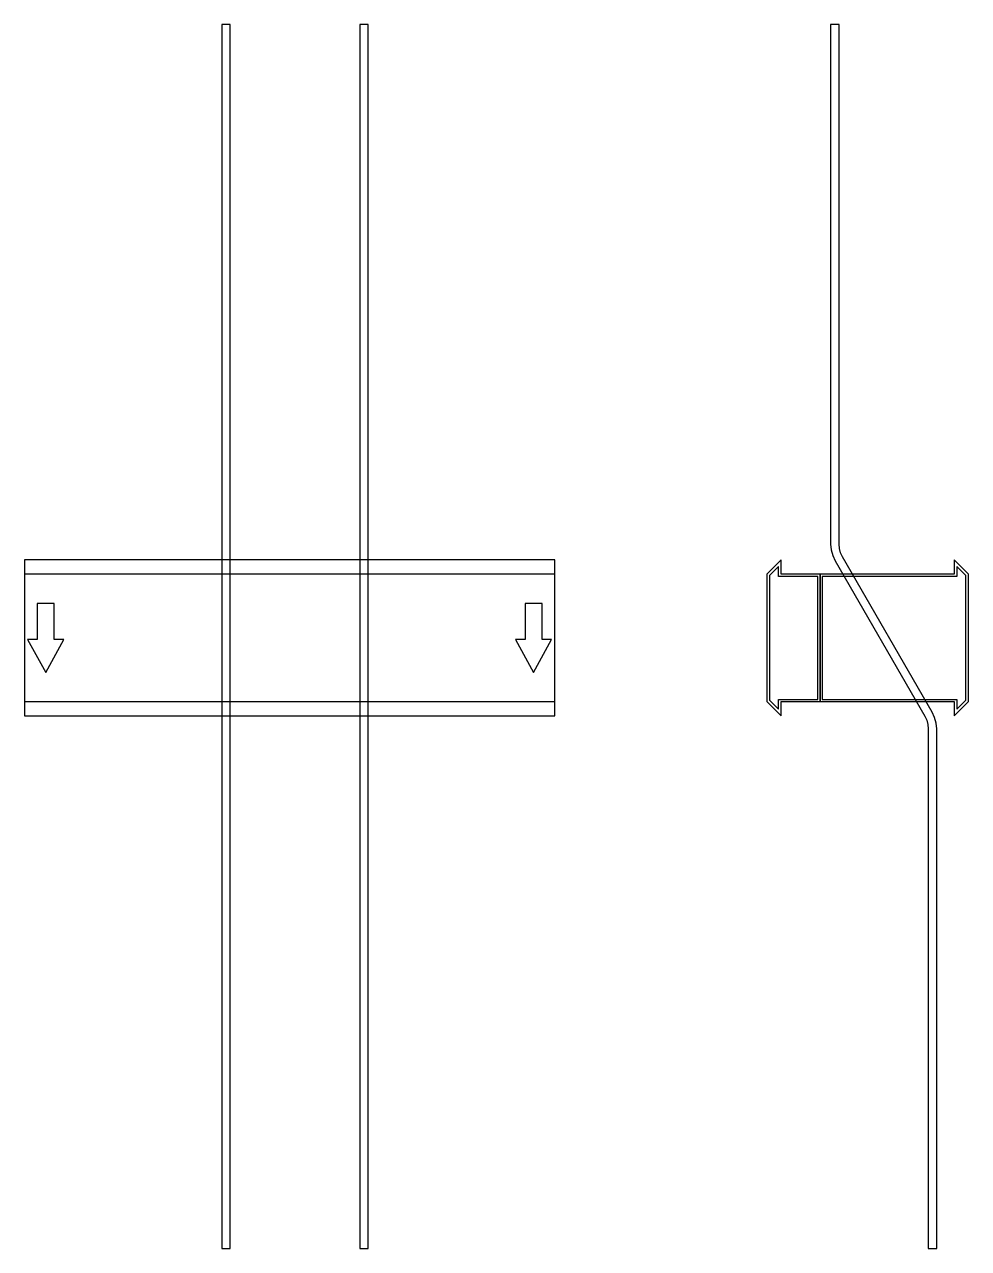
# Model space of a CAD drawing. Extents: x 0 to 890, y -576 to 578.
import ezdxf

# ---------------------------------------------------------------- set-up
doc = ezdxf.new("R2010")
doc.units = 0
doc.layers.add('Halfen', color=7, linetype='CONTINUOUS')

msp = doc.modelspace()

# ---------------------------------------------------------------- linework, layer by layer
at = {"layer": 'Halfen', "color": 7}
for points in [[(194, -575.609), (194, 578.25), (186, 578.25), (186, -575.609)], [(324, -575.609), (324, 578.25), (316, 578.25), (316, -575.609)], [(860, -575.609), (860, -85.856), (859.514, -80.3), (858.07, -74.912), (855.713, -69.856), (771.215, 76.497), (769.447, 80.289), (768.365, 84.33), (768, 88.497), (768, 578.25), (760, 578.25), (760, 88.497), (760.486, 82.941), (761.93, 77.553), (764.287, 72.497), (848.785, -73.856), (850.553, -77.648), (851.635, -81.689), (852, -85.856), (852, -575.609)], [(0, -73.5), (500, -73.5), (500, 73.5), (0, 73.5)], [(750, -60), (750, 60), (713.5, 60), (713.5, 73.5), (700, 60), (700, -60), (713.5, -73.5), (713.5, -60)], [(890, -60), (890, 60), (876.5, 73.5), (876.5, 60), (750, 60), (750, -60), (876.5, -60), (876.5, -73.5)], [(0, -60), (500, -60), (500, 60), (0, 60)], [(748, -58), (748, 58), (711, 58), (711, 67.25), (702.5, 58.75), (702.5, -58.75), (711, -67.25), (711, -58)], [(887.5, -58.75), (887.5, 58.75), (879, 67.25), (879, 58), (752, 58), (752, -58), (879, -58), (879, -67.25)], [(20, -32.5), (37, -1.5), (28, -1.5), (28, 32.5), (12, 32.5), (12, -1.5), (3, -1.5)], [(480, -32.5), (497, -1.5), (488, -1.5), (488, 32.5), (472, 32.5), (472, -1.5), (463, -1.5)]]:
    msp.add_lwpolyline(points, close=True, dxfattribs=at)

doc.saveas('drawing.dxf')
